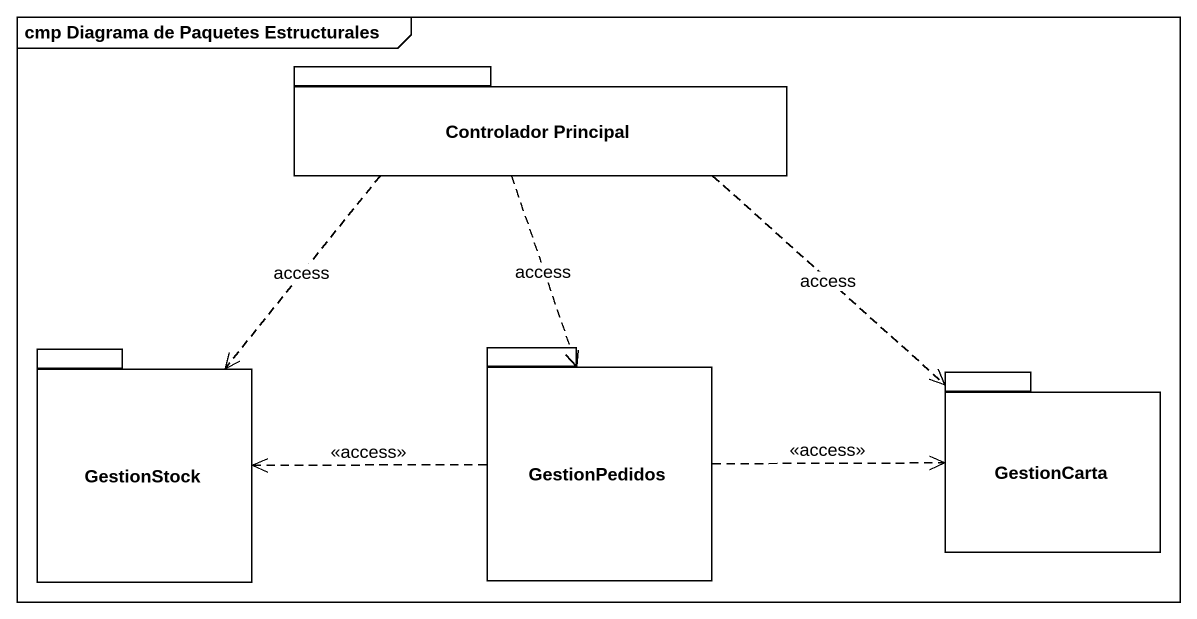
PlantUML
@startuml
mainframe cmp Diagrama de Paquetes Estructurales
package "Controlador Principal" as Controlador_Principal {
}
package GestionStock {
}
package GestionPedidos {
}
package GestionCarta {
}
Controlador_Principal ..> GestionStock : access
Controlador_Principal ..> GestionPedidos : access
Controlador_Principal ..> GestionCarta : access
GestionPedidos .left.> GestionStock : <<access>>
GestionPedidos .right.> GestionCarta : <<access>>
@enduml
